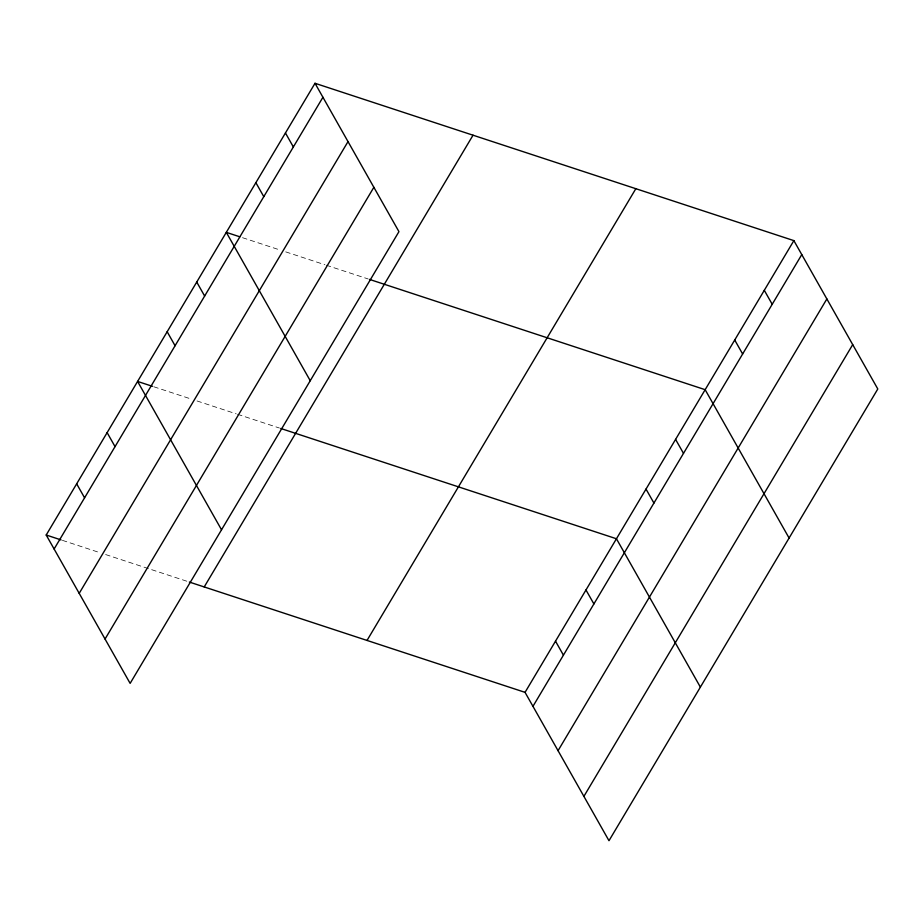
<?xml version="1.0" encoding="UTF-8"?>
<svg xmlns="http://www.w3.org/2000/svg" width="924" height="924" viewBox="0 0 924 924"><rect width="100%" height="100%" fill="white"/><g stroke="black" fill="none" stroke-linecap="round" stroke-linejoin="round"><path stroke-width="0.69" stroke-dasharray="4.62 3.46" d="M242.515 237.687L278.979 249.665M285.735 251.882L324.901 264.749M326.253 265.2L368.122 278.956M153.8 386.763L190.275 398.741M197.02 400.958L236.186 413.825M237.537 414.275L279.406 428.031M62.405 540.344L98.868 552.333M105.625 554.55L188.011 581.612"/><path stroke-width="1.39" d="M315.015 83.287L398.949 231.647L130.134 683.379L46.2 535.019L315.015 83.287L793.866 240.621L877.8 388.981L608.985 840.713L525.051 692.353L189.362 582.062M54.112 549.006L322.926 97.274M79.198 593.347L348.013 141.615M105.047 639.038L373.862 187.306M204.216 586.936L473.03 135.204M367.024 640.436L635.839 188.704M525.051 692.353L793.866 240.621M532.963 706.34L801.778 254.597M558.05 750.681L826.865 298.949M583.899 796.373L852.713 344.629M239.813 236.798L226.311 232.363L310.245 380.723M369.473 279.394L705.151 389.685L789.096 538.045M152.448 386.313L137.595 381.439L221.529 529.787M280.757 428.47L616.447 538.761L700.38 687.121M46.2 535.019L61.053 539.905M764.298 290.309L772.21 304.296M734.719 339.997L742.63 353.984M675.583 439.385L683.494 453.361M646.015 489.073L653.926 503.06M585.978 589.962L593.889 603.938M285.447 132.975L293.358 146.962M555.509 641.152L563.421 655.139M255.879 182.675L263.79 196.65M196.731 282.051L204.643 296.038M167.163 331.739L175.075 345.726M107.126 432.628L115.038 446.615M76.669 483.829L84.581 497.805"/></g></svg>
